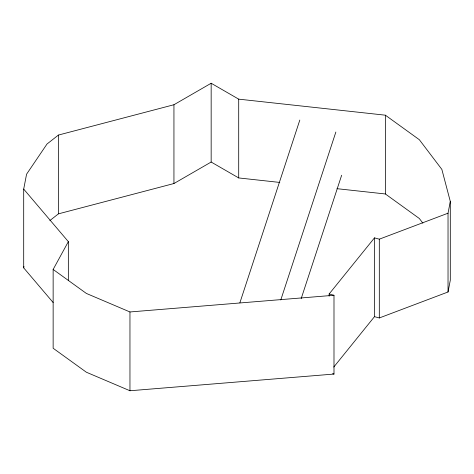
<?xml version="1.0" encoding="UTF-8"?>
<svg xmlns="http://www.w3.org/2000/svg" width="474" height="474" viewBox="0 0 474 474"><rect width="100%" height="100%" fill="white"/><g stroke="black" fill="none" stroke-linecap="round" stroke-linejoin="round"><path stroke-width="0.71" d="M53.147 302.542L23.7 267.881L23.7 189.09L26.568 174.207L47.003 144.025L58.432 135.06L173.94 104.736L211.161 83.246L238.706 99.149L385.374 115.188L419.342 139.712L441.857 169.396L450.3 201.432L450.3 280.223L448.031 291.99L379.313 317.965L374.484 316.662L333.785 367.036M23.7 267.881L23.973 266.465M448.031 291.99L448.031 213.199L450.3 201.432M239.868 302.833L299.817 120.064M280.774 299.995L335.87 132.033M301.174 298.644L341.653 175.232M329.157 296.179L329.157 293.969L333.992 295.272L333.992 374.057L129.959 390.754L86.375 372.232L53.141 348.242L53.141 269.451L68.345 241.645L23.7 189.09M329.157 293.969L374.484 237.871L379.313 239.174L448.031 213.199M49.859 220.57L58.432 213.851L173.94 183.527L211.161 162.037L238.706 177.94L279.773 182.431M53.141 269.451L86.375 293.442L129.959 311.963L333.992 295.272M336.973 188.682L385.374 193.973L419.342 218.502L422.873 223.159M332.612 373.684L333.992 374.057M385.374 115.188L385.374 193.973M379.313 239.174L379.313 317.965M374.484 237.871L374.484 316.662M238.706 99.149L238.706 177.94M211.161 83.246L211.161 162.037M173.94 104.736L173.94 183.527M129.959 311.963L129.959 390.754M68.345 241.645L68.345 280.667M58.432 135.06L58.432 213.851"/></g></svg>
